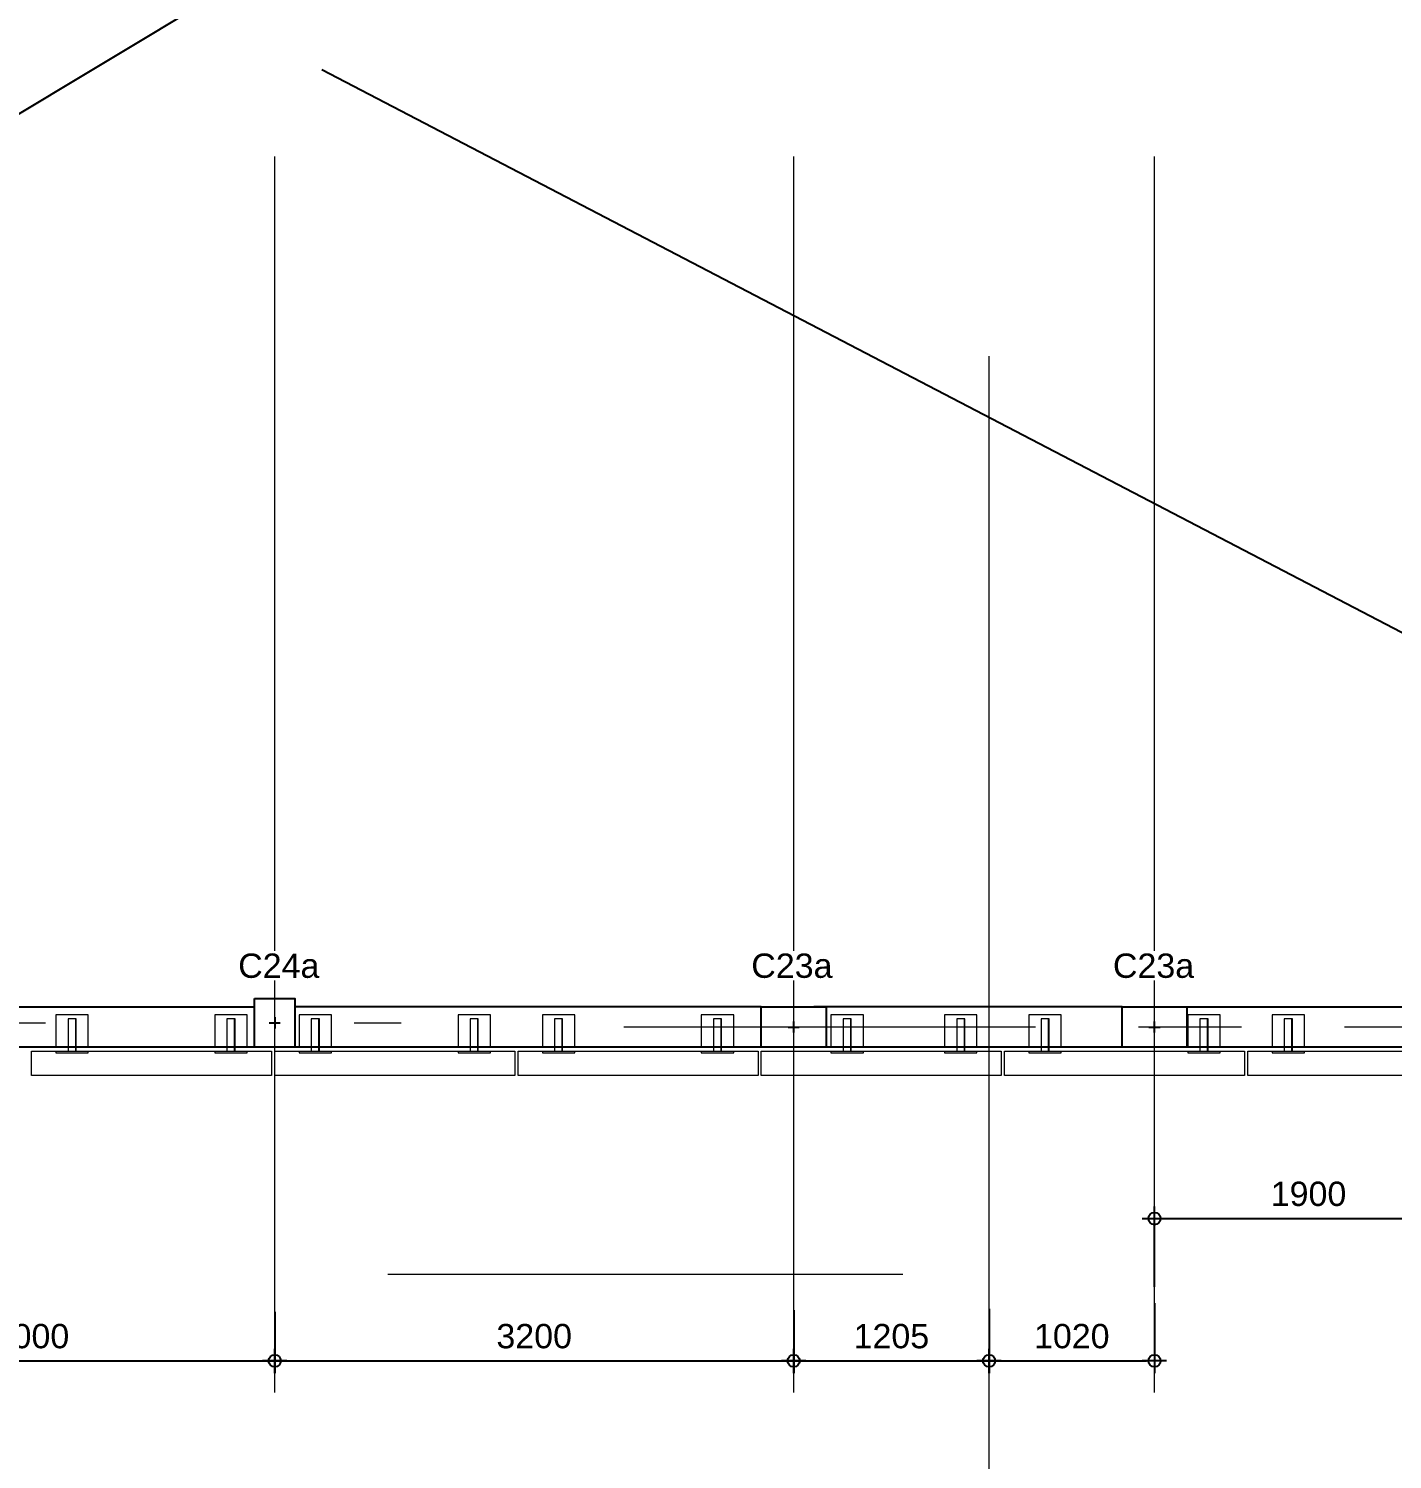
# Model space of a CAD drawing. Header units: millimetres. Extents: x 663313 to 1226001, y 1431724 to 1620898.
# Drawn here: x 663614.03 to 663622.44, y 1524765.09 to 1524773.91 of the extents above; entities that cross this region are included whole.
import ezdxf

# ---------------------------------------------------------------- set-up
doc = ezdxf.new("R2010")
doc.units = ezdxf.units.MM
for name, pattern in [('Grid Line', [22.225, 12.7, -3.175, 3.175, -3.175]), ('HIDDEN', [0.375, 0.25, -0.125]), ('XKITLINE00', [0]), ('XKITLINE02', [4, 2, -2])]:
    doc.linetypes.add(name, pattern=pattern)
doc.layers.get('Defpoints').update_dxf_attribs({"color": 140})
for name, color, linetype in [('000 - D I M', 1, 'Continuous'), ('BR', 6, 'Continuous'), ('CVA044__', 2, 'Continuous'), ('DIM', 1, 'Continuous'), ('VPORT', 250, 'Continuous')]:
    doc.layers.add(name, color=color, linetype=linetype)
doc.layers.add('Part', color=2, linetype='Continuous', lineweight=0)
doc.layers.add('S-GRID', color=1, linetype='Continuous', lineweight=9)
doc.styles.add('Arial', font='arial.ttf')
doc.dimstyles.new('Dim-Cen', dxfattribs={"dimscale": 0.05, "dimtxt": 3, "dimasz": 1, "dimexe": 0, "dimexo": 1, "dimgap": 1.5, "dimtad": 1, "dimdec": 0, "dimlfac": 1000, "dimzin": 1, "dimdsep": 46, "dimtxsty": 'Arial', "dimblk": 'CEN1', "dimcen": 0.09, "dimclrd": 1, "dimclre": 49, "dimclrt": 3, "dimadec": 0, "dimazin": 0, "dimtfac": 1, "dimtdec": 0, "dimtix": 1, "dimtofl": 0, "dimtmove": 2, "dimatfit": 3, "dimfxl": 1, "dimtfill": 1, "dimtolj": 1, "dimtzin": 0, "dimarcsym": 1})
pattern_1 = [(235.288, (663627.358, 1524790.5456), (5.74185, -3.9776), [5.08, -1.905]), (325.288, (663627.358, 1524790.5456), (3.9776, 5.74185), [5.08, -1.905])]

# ---------------------------------------------------------------- blocks, each defined once
blk = doc.blocks.new('C25')
at = {"layer": 'BR', "color": 1}
for p, q in [((-0.0343, 0), (0.0343, 0)), ((0, 0.0343), (0, -0.0343))]:
    blk.add_line(p, q, dxfattribs=at)
at = {"layer": 'BR', "color": 5, "ltscale": 5}
blk.add_lwpolyline([(-0.125, 0.2), (0.125, 0.2), (0.125, -0.2), (-0.125, -0.2)], close=True, dxfattribs=at)
blk = doc.blocks.new('C24a')
at = {"layer": 'BR', "color": 1}
for p, q in [((0.0343, 0), (-0.0343, 0)), ((0, 0.0343), (0, -0.0343))]:
    blk.add_line(p, q, dxfattribs=at)
at = {"layer": 'BR', "color": 5, "ltscale": 5}
blk.add_lwpolyline([(0.15, 0.125), (0.15, -0.125), (-0.15, -0.125), (-0.15, 0.125)], close=True, dxfattribs=at)
blk = doc.blocks.new('CEN1')
at = {"color": 1}
for p, q in [((1.5, 0), (-1.5, 0)), ((0, 1.5), (0, -1.5))]:
    blk.add_line(p, q, dxfattribs=at)
at = {"color": 3}
blk.add_circle((0, 0), 0.75, dxfattribs=at)
blk = doc.blocks.new('*D4331')
at = {"layer": '000 - D I M', "color": 49, "lineweight": -2, "transparency": 16777216}
for p, q in [((663612.5508, 1524765.9329), (663612.5508, 1524765.7007)), ((663615.5508, 1524766.0037), (663615.5508, 1524765.7007))]:
    blk.add_line(p, q, dxfattribs=at)
at = {"layer": '000 - D I M', "color": 1, "lineweight": -2, "transparency": 16777216}
blk.add_line((663612.6008, 1524765.7007), (663615.5008, 1524765.7007), dxfattribs=at)
at = {"layer": 'Defpoints', "color": 0, "transparency": 16777216}
for p in [(663615.5508, 1524766.0537), (663612.5508, 1524765.9829), (663615.5508, 1524765.7007)]:
    blk.add_point(p, dxfattribs=at)
at = {"layer": '000 - D I M', "color": 1, "lineweight": -2, "transparency": 16777216, "xscale": 0.05, "yscale": 0.05, "zscale": 0.05, "rotation": 180}
blk.add_blockref('CEN1', (663612.5508, 1524765.7007), dxfattribs=at)
at = {"layer": '000 - D I M', "color": 1, "lineweight": -2, "transparency": 16777216, "xscale": 0.05, "yscale": 0.05, "zscale": 0.05}
blk.add_blockref('CEN1', (663615.5508, 1524765.7007), dxfattribs=at)
at = {"layer": '000 - D I M', "color": 3, "transparency": 16777216, "insert": (663614.0508, 1524765.8523), "char_height": 0.15, "attachment_point": 5, "style": 'Arial', "bg_fill": 3, "box_fill_scale": 1.1, "bg_fill_color": 256, "bg_fill_true_color": 13158600, "bg_fill_transparency": 0}
blk.add_mtext('\\A1;3000', dxfattribs=at)
blk = doc.blocks.new('*D4332')
at = {"layer": '000 - D I M', "color": 49, "lineweight": -2, "transparency": 16777216}
for p, q in [((663615.5508, 1524766.0037), (663615.5508, 1524765.7007)), ((663618.751, 1524766.0126), (663618.751, 1524765.7007))]:
    blk.add_line(p, q, dxfattribs=at)
at = {"layer": '000 - D I M', "color": 1, "lineweight": -2, "transparency": 16777216}
blk.add_line((663615.6008, 1524765.7007), (663618.701, 1524765.7007), dxfattribs=at)
at = {"layer": 'Defpoints', "color": 0, "transparency": 16777216}
for p in [(663615.5508, 1524766.0537), (663618.751, 1524766.0626), (663618.751, 1524765.7007)]:
    blk.add_point(p, dxfattribs=at)
at = {"layer": '000 - D I M', "color": 1, "lineweight": -2, "transparency": 16777216, "xscale": 0.05, "yscale": 0.05, "zscale": 0.05, "rotation": 180}
blk.add_blockref('CEN1', (663615.5508, 1524765.7007), dxfattribs=at)
at = {"layer": '000 - D I M', "color": 1, "lineweight": -2, "transparency": 16777216, "xscale": 0.05, "yscale": 0.05, "zscale": 0.05}
blk.add_blockref('CEN1', (663618.751, 1524765.7007), dxfattribs=at)
at = {"layer": '000 - D I M', "color": 3, "transparency": 16777216, "insert": (663617.1509, 1524765.8523), "char_height": 0.15, "attachment_point": 5, "style": 'Arial', "bg_fill": 3, "box_fill_scale": 1.1, "bg_fill_color": 256, "bg_fill_true_color": 13158600, "bg_fill_transparency": 0}
blk.add_mtext('\\A1;3200', dxfattribs=at)
blk = doc.blocks.new('*D4333')
at = {"layer": '000 - D I M', "color": 49, "lineweight": -2, "transparency": 16777216}
for p, q in [((663619.956, 1524766.0221), (663619.956, 1524765.7007)), ((663618.751, 1524766.0126), (663618.751, 1524765.7007))]:
    blk.add_line(p, q, dxfattribs=at)
at = {"layer": '000 - D I M', "color": 1, "lineweight": -2, "transparency": 16777216}
blk.add_line((663618.801, 1524765.7007), (663619.906, 1524765.7007), dxfattribs=at)
at = {"layer": 'Defpoints', "color": 0, "transparency": 16777216}
for p in [(663618.751, 1524766.0626), (663619.956, 1524766.0721), (663619.956, 1524765.7007)]:
    blk.add_point(p, dxfattribs=at)
at = {"layer": '000 - D I M', "color": 1, "lineweight": -2, "transparency": 16777216, "xscale": 0.05, "yscale": 0.05, "zscale": 0.05, "rotation": 180}
blk.add_blockref('CEN1', (663618.751, 1524765.7007), dxfattribs=at)
at = {"layer": '000 - D I M', "color": 1, "lineweight": -2, "transparency": 16777216, "xscale": 0.05, "yscale": 0.05, "zscale": 0.05}
blk.add_blockref('CEN1', (663619.956, 1524765.7007), dxfattribs=at)
at = {"layer": '000 - D I M', "color": 3, "transparency": 16777216, "insert": (663619.3535, 1524765.8523), "char_height": 0.15, "attachment_point": 5, "style": 'Arial', "bg_fill": 3, "box_fill_scale": 1.1, "bg_fill_color": 256, "bg_fill_true_color": 13158600, "bg_fill_transparency": 0}
blk.add_mtext('\\A1;1205', dxfattribs=at)
blk = doc.blocks.new('*D4334')
at = {"layer": '000 - D I M', "color": 49, "lineweight": -2, "transparency": 16777216}
for p, q in [((663619.956, 1524766.0221), (663619.956, 1524765.7007)), ((663620.976, 1524766.0568), (663620.976, 1524765.7007))]:
    blk.add_line(p, q, dxfattribs=at)
at = {"layer": '000 - D I M', "color": 1, "lineweight": -2, "transparency": 16777216}
blk.add_line((663620.006, 1524765.7007), (663620.926, 1524765.7007), dxfattribs=at)
at = {"layer": 'Defpoints', "color": 0, "transparency": 16777216}
for p in [(663620.976, 1524766.1068), (663619.956, 1524766.0721), (663620.976, 1524765.7007)]:
    blk.add_point(p, dxfattribs=at)
at = {"layer": '000 - D I M', "color": 1, "lineweight": -2, "transparency": 16777216, "xscale": 0.05, "yscale": 0.05, "zscale": 0.05, "rotation": 180}
blk.add_blockref('CEN1', (663619.956, 1524765.7007), dxfattribs=at)
at = {"layer": '000 - D I M', "color": 1, "lineweight": -2, "transparency": 16777216, "xscale": 0.05, "yscale": 0.05, "zscale": 0.05}
blk.add_blockref('CEN1', (663620.976, 1524765.7007), dxfattribs=at)
at = {"layer": '000 - D I M', "color": 3, "transparency": 16777216, "insert": (663620.466, 1524765.8523), "char_height": 0.15, "attachment_point": 5, "style": 'Arial', "bg_fill": 3, "box_fill_scale": 1.1, "bg_fill_color": 256, "bg_fill_true_color": 13158600, "bg_fill_transparency": 0}
blk.add_mtext('\\A1;1020', dxfattribs=at)
blk = doc.blocks.new('*D4412')
at = {"layer": '000 - D I M', "color": 49, "lineweight": -2, "transparency": 16777216}
for p, q in [((663622.8757, 1524766.8719), (663622.8757, 1524766.5779)), ((663620.976, 1524766.1568), (663620.976, 1524766.5779))]:
    blk.add_line(p, q, dxfattribs=at)
at = {"layer": '000 - D I M', "color": 1, "lineweight": -2, "transparency": 16777216}
blk.add_line((663621.026, 1524766.5779), (663622.8257, 1524766.5779), dxfattribs=at)
at = {"layer": 'Defpoints', "color": 0, "transparency": 16777216}
for p in [(663622.8757, 1524766.9219), (663622.8757, 1524766.5779), (663620.976, 1524766.1068)]:
    blk.add_point(p, dxfattribs=at)
at = {"layer": '000 - D I M', "color": 1, "lineweight": -2, "transparency": 16777216, "xscale": 0.05, "yscale": 0.05, "zscale": 0.05, "rotation": 180}
blk.add_blockref('CEN1', (663620.976, 1524766.5779), dxfattribs=at)
at = {"layer": '000 - D I M', "color": 1, "lineweight": -2, "transparency": 16777216, "xscale": 0.05, "yscale": 0.05, "zscale": 0.05}
blk.add_blockref('CEN1', (663622.8757, 1524766.5779), dxfattribs=at)
at = {"layer": '000 - D I M', "color": 3, "transparency": 16777216, "insert": (663621.9259, 1524766.7295), "char_height": 0.15, "attachment_point": 5, "style": 'Arial', "bg_fill": 3, "box_fill_scale": 1.1, "bg_fill_color": 256, "bg_fill_true_color": 13158600, "bg_fill_transparency": 0}
blk.add_mtext('\\A1;1900', dxfattribs=at)
blk = doc.blocks.new('44')
at = {"layer": 'Part', "color": 21, "linetype": 'XKITLINE02', "lineweight": 0}
for p, q in [((19.9889, 35.5206), (19.7889, 35.5206)), ((19.9889, 34.5406), (19.7889, 34.5406)), ((19.9889, 34.0206), (19.7889, 34.0206)), ((19.9889, 33.0406), (19.7889, 33.0406)), ((19.9889, 32.5206), (19.7889, 32.5206)), ((19.9889, 31.5406), (19.7889, 31.5406)), ((19.9889, 30.7413), (19.7889, 30.7413)), ((19.9889, 30.0406), (19.7889, 30.0406)), ((19.9889, 29.5206), (19.7889, 29.5206)), ((19.9889, 28.5406), (19.7889, 28.5406)), ((19.9889, 28.0206), (19.7889, 28.0206))]:
    blk.add_line(p, q, dxfattribs=at)
at = {"layer": 'Part', "color": 21, "linetype": 'XKITLINE00', "lineweight": 0}
for points in [[(19.7889, 35.7906), (19.7889, 34.3106), (19.6389, 34.3106), (19.6389, 35.7906)], [(19.7889, 34.2906), (19.7889, 32.8106), (19.6389, 32.8106), (19.6389, 34.2906)], [(19.6389, 31.3106), (19.6389, 32.7906), (19.7889, 32.7906), (19.7889, 31.3106)], [(19.7889, 31.2906), (19.7889, 29.8106), (19.6389, 29.8106), (19.6389, 31.2906)], [(19.7889, 29.7906), (19.7889, 28.3106), (19.6389, 28.3106), (19.6389, 29.7906)], [(19.6389, 26.8106), (19.6389, 28.2906), (19.7889, 28.2906), (19.7889, 26.8106)]]:
    blk.add_lwpolyline(points, close=True, dxfattribs=at)
at = {"layer": 'Part', "color": 21, "linetype": 'HIDDEN', "lineweight": 0, "ltscale": 8}
for points in [[(19.7889, 35.6406), (19.7789, 35.6406), (19.7789, 35.4406), (19.7889, 35.4406)], [(19.7889, 34.6606), (19.7789, 34.6606), (19.7789, 34.4606), (19.7889, 34.4606)], [(19.7889, 34.1406), (19.7789, 34.1406), (19.7789, 33.9406), (19.7889, 33.9406)], [(19.7889, 33.1606), (19.7789, 33.1606), (19.7789, 32.9606), (19.7889, 32.9606)], [(19.7889, 32.6406), (19.7789, 32.6406), (19.7789, 32.4406), (19.7889, 32.4406)], [(19.7889, 31.6606), (19.7789, 31.6606), (19.7789, 31.4606), (19.7889, 31.4606)], [(19.7889, 30.8613), (19.7789, 30.8613), (19.7789, 30.6613), (19.7889, 30.6613)], [(19.7889, 30.1606), (19.7789, 30.1606), (19.7789, 29.9606), (19.7889, 29.9606)], [(19.7889, 29.6406), (19.7789, 29.6406), (19.7789, 29.4406), (19.7889, 29.4406)], [(19.7889, 28.6606), (19.7789, 28.6606), (19.7789, 28.4606), (19.7889, 28.4606)], [(19.7889, 28.1406), (19.7789, 28.1406), (19.7789, 27.9406), (19.7889, 27.9406)]]:
    blk.add_lwpolyline(points, dxfattribs=at)
for points in [[(19.8139, 35.4406), (20.0139, 35.4406), (20.0139, 35.6406), (19.8139, 35.6406)], [(19.8139, 34.4606), (20.0139, 34.4606), (20.0139, 34.6606), (19.8139, 34.6606)], [(19.8139, 33.9406), (20.0139, 33.9406), (20.0139, 34.1406), (19.8139, 34.1406)], [(19.8139, 32.9606), (20.0139, 32.9606), (20.0139, 33.1606), (19.8139, 33.1606)], [(19.8139, 32.4406), (20.0139, 32.4406), (20.0139, 32.6406), (19.8139, 32.6406)], [(19.8139, 31.4606), (20.0139, 31.4606), (20.0139, 31.6606), (19.8139, 31.6606)], [(19.8139, 30.6613), (20.0139, 30.6613), (20.0139, 30.8613), (19.8139, 30.8613)], [(19.8139, 29.9606), (20.0139, 29.9606), (20.0139, 30.1606), (19.8139, 30.1606)], [(19.8139, 29.4406), (20.0139, 29.4406), (20.0139, 29.6406), (19.8139, 29.6406)], [(19.8139, 28.4606), (20.0139, 28.4606), (20.0139, 28.6606), (19.8139, 28.6606)], [(19.8139, 27.9406), (20.0139, 27.9406), (20.0139, 28.1406), (19.8139, 28.1406)]]:
    blk.add_lwpolyline(points, close=True, dxfattribs=at)
at = {"layer": 'Part', "color": 21, "linetype": 'XKITLINE02', "lineweight": 0}
for points in [[(19.7889, 35.5156), (19.9889, 35.5156), (19.9889, 35.5656), (19.7889, 35.5656)], [(19.7889, 34.5356), (19.9889, 34.5356), (19.9889, 34.5856), (19.7889, 34.5856)], [(19.7889, 34.0156), (19.9889, 34.0156), (19.9889, 34.0656), (19.7889, 34.0656)], [(19.7889, 33.0356), (19.9889, 33.0356), (19.9889, 33.0856), (19.7889, 33.0856)], [(19.7889, 32.5156), (19.9889, 32.5156), (19.9889, 32.5656), (19.7889, 32.5656)], [(19.7889, 31.5356), (19.9889, 31.5356), (19.9889, 31.5856), (19.7889, 31.5856)], [(19.7889, 30.7363), (19.9889, 30.7363), (19.9889, 30.7863), (19.7889, 30.7863)], [(19.7889, 30.0356), (19.9889, 30.0356), (19.9889, 30.0856), (19.7889, 30.0856)], [(19.7889, 29.5156), (19.9889, 29.5156), (19.9889, 29.5656), (19.7889, 29.5656)], [(19.7889, 28.5356), (19.9889, 28.5356), (19.9889, 28.5856), (19.7889, 28.5856)], [(19.7889, 28.0156), (19.9889, 28.0156), (19.9889, 28.0656), (19.7889, 28.0656)]]:
    blk.add_lwpolyline(points, dxfattribs=at)

msp = doc.modelspace()

# ---------------------------------------------------------------- hatches: boundary and pattern name
at = {"layer": 'VPORT'}
h = msp.add_hatch(dxfattribs=at)
h.set_pattern_fill('ANGLE', color=6)
h.set_pattern_definition(pattern_1)
h.paths.add_polyline_path([(663617.8537, 1524792.0691), (663619.0867, 1524791.215), (663617.3783, 1524788.7489), (663616.1453, 1524789.603)])
edge = h.paths.add_edge_path(flags=16)
edge.add_line((663617.5126, 1524790.4806), (663617.7194, 1524790.3374))
edge = h.paths.add_edge_path(flags=16)
edge.add_line((663617.5444, 1524790.3056), (663617.6876, 1524790.5124))
h.paths.add_polyline_path([(663612.4437, 1524784.2591), (663613.6767, 1524783.405), (663611.9683, 1524780.9389), (663610.7353, 1524781.793)])
edge = h.paths.add_edge_path(flags=16)
edge.add_line((663612.1026, 1524782.6706), (663612.3094, 1524782.5274))
edge = h.paths.add_edge_path(flags=16)
edge.add_line((663612.1344, 1524782.4956), (663612.2776, 1524782.7024))
h.paths.add_polyline_path([(663604.7567, 1524773.1621), (663605.9897, 1524772.308), (663604.2813, 1524769.8419), (663603.0483, 1524770.696)])
edge = h.paths.add_edge_path(flags=16)
edge.add_line((663604.4156, 1524771.5736), (663604.6224, 1524771.4304))
edge = h.paths.add_edge_path(flags=16)
edge.add_line((663604.4474, 1524771.3986), (663604.5906, 1524771.6054))
h.paths.add_polyline_path([(663599.8027, 1524766.0101), (663601.0357, 1524765.156), (663599.3273, 1524762.6899), (663598.0943, 1524763.544)])
edge = h.paths.add_edge_path(flags=16)
edge.add_line((663599.4616, 1524764.4216), (663599.6684, 1524764.2784))
edge = h.paths.add_edge_path(flags=16)
edge.add_line((663599.4934, 1524764.2466), (663599.6366, 1524764.4534))
h.paths.add_polyline_path([(663592.6837, 1524755.7351), (663593.9167, 1524754.881), (663592.2083, 1524752.4149), (663590.9753, 1524753.269)])
edge = h.paths.add_edge_path(flags=16)
edge.add_line((663592.3426, 1524754.1466), (663592.5494, 1524754.0034))
edge = h.paths.add_edge_path(flags=16)
edge.add_line((663592.3744, 1524753.9716), (663592.5176, 1524754.1784))
h.paths.add_polyline_path([(663585.2817, 1524745.0491), (663586.5147, 1524744.195), (663584.8063, 1524741.7289), (663583.5733, 1524742.583)])
edge = h.paths.add_edge_path(flags=16)
edge.add_line((663584.9406, 1524743.4606), (663585.1474, 1524743.3174))
edge = h.paths.add_edge_path(flags=16)
edge.add_line((663584.9724, 1524743.2856), (663585.1156, 1524743.4924))
h.paths.add_polyline_path([(663578.7897, 1524735.6781), (663580.0227, 1524734.824), (663578.3143, 1524732.3579), (663577.0813, 1524733.212)])
edge = h.paths.add_edge_path(flags=16)
edge.add_line((663578.4486, 1524734.0896), (663578.6554, 1524733.9464))
edge = h.paths.add_edge_path(flags=16)
edge.add_line((663578.4804, 1524733.9146), (663578.6236, 1524734.1214))
h.paths.add_polyline_path([(663572.2977, 1524726.3071), (663573.5307, 1524725.453), (663571.8223, 1524722.9869), (663570.5893, 1524723.841)])
edge = h.paths.add_edge_path(flags=16)
edge.add_line((663571.9566, 1524724.7186), (663572.1634, 1524724.5754))
edge = h.paths.add_edge_path(flags=16)
edge.add_line((663571.9884, 1524724.5436), (663572.1316, 1524724.7504))
h.paths.add_polyline_path([(663565.8057, 1524716.9351), (663567.0387, 1524716.081), (663565.3303, 1524713.6149), (663564.0973, 1524714.469)])
edge = h.paths.add_edge_path(flags=16)
edge.add_line((663565.4646, 1524715.3466), (663565.6714, 1524715.2034))
edge = h.paths.add_edge_path(flags=16)
edge.add_line((663565.4964, 1524715.1716), (663565.6396, 1524715.3784))
h.paths.add_polyline_path([(663559.3147, 1524707.5641), (663560.5477, 1524706.71), (663558.8393, 1524704.2439), (663557.6063, 1524705.098)])
edge = h.paths.add_edge_path(flags=16)
edge.add_line((663558.9736, 1524705.9756), (663559.1804, 1524705.8324))
edge = h.paths.add_edge_path(flags=16)
edge.add_line((663559.0054, 1524705.8006), (663559.1486, 1524706.0074))
h.paths.add_polyline_path([(663552.8227, 1524698.1931), (663554.0557, 1524697.339), (663552.3473, 1524694.8729), (663551.1143, 1524695.727)])
edge = h.paths.add_edge_path(flags=16)
edge.add_line((663552.4816, 1524696.6046), (663552.6884, 1524696.4614))
edge = h.paths.add_edge_path(flags=16)
edge.add_line((663552.5134, 1524696.4296), (663552.6566, 1524696.6364))
h.paths.add_polyline_path([(663546.3307, 1524688.8221), (663547.5637, 1524687.968), (663545.8553, 1524685.5019), (663544.6223, 1524686.356)])
edge = h.paths.add_edge_path(flags=16)
edge.add_line((663545.9896, 1524687.2336), (663546.1964, 1524687.0904))
edge = h.paths.add_edge_path(flags=16)
edge.add_line((663546.0214, 1524687.0586), (663546.1646, 1524687.2654))
h.paths.add_polyline_path([(663539.8387, 1524679.4511), (663541.0717, 1524678.597), (663539.3633, 1524676.1309), (663538.1303, 1524676.985)])
edge = h.paths.add_edge_path(flags=16)
edge.add_line((663539.4976, 1524677.8626), (663539.7044, 1524677.7194))
edge = h.paths.add_edge_path(flags=16)
edge.add_line((663539.5294, 1524677.6876), (663539.6726, 1524677.8944))
h.paths.add_polyline_path([(663533.3477, 1524670.0801), (663534.5807, 1524669.226), (663532.8723, 1524666.7599), (663531.6393, 1524667.614)])
edge = h.paths.add_edge_path(flags=16)
edge.add_line((663533.0066, 1524668.4916), (663533.2134, 1524668.3484))
edge = h.paths.add_edge_path(flags=16)
edge.add_line((663533.0384, 1524668.3166), (663533.1816, 1524668.5234))
h.paths.add_polyline_path([(663526.8557, 1524660.7091), (663528.0887, 1524659.855), (663526.3803, 1524657.3889), (663525.1473, 1524658.243)])
edge = h.paths.add_edge_path(flags=16)
edge.add_line((663526.5146, 1524659.1206), (663526.7214, 1524658.9774))
edge = h.paths.add_edge_path(flags=16)
edge.add_line((663526.5464, 1524658.9456), (663526.6896, 1524659.1524))
h.paths.add_polyline_path([(663520.3637, 1524651.3381), (663521.5967, 1524650.484), (663519.8883, 1524648.0179), (663518.6553, 1524648.872)])
edge = h.paths.add_edge_path(flags=16)
edge.add_line((663520.0226, 1524649.7496), (663520.2294, 1524649.6064))
edge = h.paths.add_edge_path(flags=16)
edge.add_line((663520.0544, 1524649.5746), (663520.1976, 1524649.7814))
h.paths.add_polyline_path([(663513.8717, 1524641.9671), (663515.1047, 1524641.113), (663513.3963, 1524638.6469), (663512.1633, 1524639.501)])
edge = h.paths.add_edge_path(flags=16)
edge.add_line((663513.5306, 1524640.3786), (663513.7374, 1524640.2354))
edge = h.paths.add_edge_path(flags=16)
edge.add_line((663513.5624, 1524640.2036), (663513.7056, 1524640.4104))
h.paths.add_polyline_path([(663507.3807, 1524632.5961), (663508.6137, 1524631.742), (663506.9053, 1524629.2759), (663505.6723, 1524630.13)])
edge = h.paths.add_edge_path(flags=16)
edge.add_line((663507.0396, 1524631.0076), (663507.2464, 1524630.8644))
edge = h.paths.add_edge_path(flags=16)
edge.add_line((663507.0714, 1524630.8326), (663507.2146, 1524631.0394))
h.paths.add_polyline_path([(663500.8887, 1524623.2251), (663502.1217, 1524622.371), (663500.4133, 1524619.9049), (663499.1803, 1524620.759)])
edge = h.paths.add_edge_path(flags=16)
edge.add_line((663500.5476, 1524621.6366), (663500.7544, 1524621.4934))
edge = h.paths.add_edge_path(flags=16)
edge.add_line((663500.5794, 1524621.4616), (663500.7226, 1524621.6684))
h.paths.add_polyline_path([(663494.3967, 1524613.8531), (663495.6297, 1524612.999), (663493.9213, 1524610.5329), (663492.6883, 1524611.387)])
edge = h.paths.add_edge_path(flags=16)
edge.add_line((663494.0556, 1524612.2646), (663494.2624, 1524612.1214))
edge = h.paths.add_edge_path(flags=16)
edge.add_line((663494.0874, 1524612.0896), (663494.2306, 1524612.2964))
h.paths.add_polyline_path([(663487.2787, 1524603.5781), (663488.5117, 1524602.724), (663486.8033, 1524600.2579), (663485.5703, 1524601.112)])
edge = h.paths.add_edge_path(flags=16)
edge.add_line((663486.9376, 1524601.9896), (663487.1444, 1524601.8464))
edge = h.paths.add_edge_path(flags=16)
edge.add_line((663486.9694, 1524601.8146), (663487.1126, 1524602.0214))
h.paths.add_polyline_path([(663481.4137, 1524595.1111), (663482.6467, 1524594.257), (663480.9383, 1524591.7909), (663479.7053, 1524592.645)])
edge = h.paths.add_edge_path(flags=16)
edge.add_line((663481.0726, 1524593.5226), (663481.2794, 1524593.3794))
edge = h.paths.add_edge_path(flags=16)
edge.add_line((663481.1044, 1524593.3476), (663481.2476, 1524593.5544))
h = msp.add_hatch(dxfattribs=at)
h.set_pattern_fill('ANGLE', color=6)
h.set_pattern_definition(pattern_1)
h.paths.add_polyline_path([(663617.8537, 1524792.0691), (663619.0867, 1524791.215), (663617.3783, 1524788.7489), (663616.1453, 1524789.603)])
edge = h.paths.add_edge_path(flags=16)
edge.add_line((663617.5126, 1524790.4806), (663617.7194, 1524790.3374))
edge = h.paths.add_edge_path(flags=16)
edge.add_line((663617.5444, 1524790.3056), (663617.6876, 1524790.5124))
h.paths.add_polyline_path([(663612.4437, 1524784.2591), (663613.6767, 1524783.405), (663611.9683, 1524780.9389), (663610.7353, 1524781.793)])
edge = h.paths.add_edge_path(flags=16)
edge.add_line((663612.1026, 1524782.6706), (663612.3094, 1524782.5274))
edge = h.paths.add_edge_path(flags=16)
edge.add_line((663612.1344, 1524782.4956), (663612.2776, 1524782.7024))
h.paths.add_polyline_path([(663604.7567, 1524773.1621), (663605.9897, 1524772.308), (663604.2813, 1524769.8419), (663603.0483, 1524770.696)])
edge = h.paths.add_edge_path(flags=16)
edge.add_line((663604.4156, 1524771.5736), (663604.6224, 1524771.4304))
edge = h.paths.add_edge_path(flags=16)
edge.add_line((663604.4474, 1524771.3986), (663604.5906, 1524771.6054))
h.paths.add_polyline_path([(663599.8027, 1524766.0101), (663601.0357, 1524765.156), (663599.3273, 1524762.6899), (663598.0943, 1524763.544)])
edge = h.paths.add_edge_path(flags=16)
edge.add_line((663599.4616, 1524764.4216), (663599.6684, 1524764.2784))
edge = h.paths.add_edge_path(flags=16)
edge.add_line((663599.4934, 1524764.2466), (663599.6366, 1524764.4534))

# ---------------------------------------------------------------- linework, layer by layer
at = {"layer": 'DIM', "linetype": 'HIDDEN', "ltscale": 50}
for p, q in [((663604.876, 1524767.9341), (663624.301, 1524779.5842)), ((663626.9261, 1524767.8836), (663605.647, 1524778.9746))]:
    msp.add_line(p, q, dxfattribs=at)
at = {"layer": 'DIM', "color": 2}
for p, q in [((663615.4258, 1524767.6345), (663612.6758, 1524767.6346)), ((663626.9261, 1524767.6342), (663621.076, 1524767.6343))]:
    msp.add_line(p, q, dxfattribs=at)
for points in [[(663612.6758, 1524767.8839), (663615.4258, 1524767.8838)], [(663618.551, 1524767.8838), (663615.6758, 1524767.8838)], [(663620.7763, 1524767.8839), (663618.876, 1524767.8838)], [(663621.0757, 1524767.8839), (663626.9261, 1524767.8836)], [(663618.551, 1524767.6338), (663615.6758, 1524767.6338)], [(663620.7763, 1524767.6339), (663618.876, 1524767.6338)]]:
    msp.add_lwpolyline(points, dxfattribs=at)
at = {"layer": 'S-GRID', "linetype": 'Grid Line'}
msp.add_line((663619.9558, 1524759.1945), (663619.9564, 1524783.7921), dxfattribs=at)
at = {"layer": 'S-GRID', "color": 251, "linetype": 'Grid Line', "ltscale": 0.6}
for p, q in [((663615.5508, 1524765.5065), (663615.5512, 1524782.0874)), ((663618.751, 1524765.5065), (663618.7514, 1524782.0874)), ((663620.976, 1524765.5065), (663620.9764, 1524782.0874)), ((663602.7066, 1524767.7848), (663616.3296, 1524767.7845))]:
    msp.add_line(p, q, dxfattribs=at)
at = {"layer": 'S-GRID', "color": 251, "linetype": 'Grid Line', "ltscale": 0.2}
msp.add_lwpolyline([(663629.1328, 1524767.7588), (663617.3159, 1524767.7588)], dxfattribs=at)
at = {"layer": 'S-GRID', "linetype": 'Grid Line'}
msp.add_lwpolyline([(663635.2982, 1524766.2341), (663600.7518, 1524766.2341)], dxfattribs=at)

# ---------------------------------------------------------------- block references
at = {"color": 2, "rotation": 89.99860513390374}
msp.add_blockref('C24a', (663615.5508, 1524767.7845), dxfattribs=at)
at = {"layer": 'DIM', "color": 2, "rotation": 89.99860517248617}
for p in [(663618.751, 1524767.7589), (663620.9763, 1524767.7589)]:
    msp.add_blockref('C25', p, dxfattribs=at)

# ---------------------------------------------------------------- next in the draw order: texts
at = {"layer": 'CVA044__', "color": 3, "char_height": 0.15, "attachment_point": 5, "style": 'Arial', "bg_fill": 3, "box_fill_scale": 1.1, "bg_fill_color": 256, "bg_fill_true_color": 13158600, "bg_fill_transparency": 0}
for s, insert in [('\\A1;C24a', (663615.576, 1524768.136)), ('\\A1;C23a', (663618.74, 1524768.136)), ('\\A1;C23a', (663620.9702, 1524768.136))]:
    msp.add_mtext(s, dxfattribs=dict(at, insert=insert))

# ---------------------------------------------------------------- next in the draw order: dimensions: what is measured, and where the dimension line sits
at = {"layer": '000 - D I M'}
dim = msp.add_linear_dim(base=(663615.5508, 1524765.7007), p1=(663612.5508, 1524765.9829), p2=(663615.5508, 1524766.0537), dimstyle='Dim-Cen', dxfattribs=at)
dim.commit()
dim.dimension.update_dxf_attribs({"geometry": '*D4331', "text_midpoint": (663614.0508, 1524765.8523)})

# ---------------------------------------------------------------- next in the draw order: block references
at = {"rotation": 90}
msp.add_blockref('44', (663649.842, 1524747.8202), dxfattribs=at)

# ---------------------------------------------------------------- next in the draw order: dimensions: what is measured, and where the dimension line sits
at = {"layer": '000 - D I M'}
dim = msp.add_linear_dim(base=(663618.751, 1524765.7007), p1=(663615.5508, 1524766.0537), p2=(663618.751, 1524766.0626), dimstyle='Dim-Cen', dxfattribs=at)
dim.commit()
dim.dimension.update_dxf_attribs({"geometry": '*D4332', "text_midpoint": (663617.1509, 1524765.8523)})

# ---------------------------------------------------------------- next in the draw order: dimensions: what is measured, and where the dimension line sits
dim = msp.add_linear_dim(base=(663619.956, 1524765.7007), p1=(663618.751, 1524766.0626), p2=(663619.956, 1524766.0721), dimstyle='Dim-Cen', dxfattribs=at)
dim.commit()
dim.dimension.update_dxf_attribs({"geometry": '*D4333', "text_midpoint": (663619.3535, 1524765.8523)})

# ---------------------------------------------------------------- next in the draw order: dimensions: what is measured, and where the dimension line sits
dim = msp.add_linear_dim(base=(663620.976, 1524765.7007), p1=(663619.956, 1524766.0721), p2=(663620.976, 1524766.1068), dimstyle='Dim-Cen', dxfattribs=at)
dim.commit()
dim.dimension.update_dxf_attribs({"geometry": '*D4334', "text_midpoint": (663620.466, 1524765.8523)})

# ---------------------------------------------------------------- next in the draw order: dimensions: what is measured, and where the dimension line sits
dim = msp.add_linear_dim(base=(663622.8757, 1524766.5779), p1=(663620.976, 1524766.1068), p2=(663622.8757, 1524766.9219), dimstyle='Dim-Cen', dxfattribs=at)
dim.commit()
dim.dimension.update_dxf_attribs({"geometry": '*D4412', "text_midpoint": (663621.9259, 1524766.7295)})

doc.saveas('drawing.dxf')
